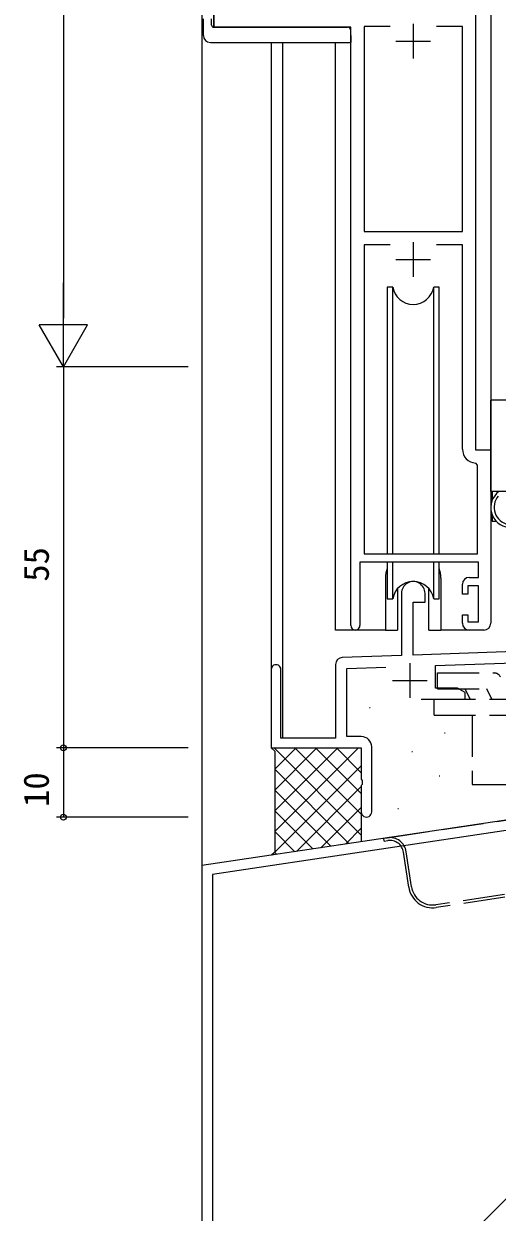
# Model space of a CAD drawing. Units: millimetres, scale not verified. Extents: x -594 to 539, y -420 to 386.
# Drawn here: x -484.5 to -416.1, y -258 to -86.5 of the extents above; entities that cross this region are included whole.
import ezdxf
from ezdxf.enums import TextEntityAlignment as Align

# ---------------------------------------------------------------- set-up
doc = ezdxf.new("R2010")
doc.units = ezdxf.units.MM
doc.header["$LTSCALE"] = 2
doc.linetypes.add('DASHED3', pattern=[4, 3, -1])
for name, color, linetype, lineweight in [('0-3_YKK_11', 7, 'Continuous', 9), ('0-4_YKK_12', 2, 'Continuous', 9), ('0-5_YKK_13', 4, 'Continuous', 9), ('0-7_YKK_D', 6, 'Continuous', 9), ('0-8_YSS_K', 3, 'Continuous', 9), ('0-9_YSS_KE', 3, 'Continuous', 9)]:
    doc.layers.add(name, color=color, linetype=linetype, lineweight=lineweight)
doc.styles.add('ＭＳ ゴシック', font='')
doc.styles.get('ＭＳ ゴシック').set_extended_font_data('MS Gothic')

msp = doc.modelspace()

# ---------------------------------------------------------------- linework, layer by layer
at = {"layer": '0-3_YKK_11'}
for p, q in [((-457.057, -86.965), (-457.057, -61.965)), ((-419.257, -81.965), (-419.257, -147.965)), ((-437.257, -86.965), (-457.057, -86.965)), ((-437.257, -173.315), (-437.257, -86.965)), ((-435.357, -86.865), (-435.357, -116.465)), ((-431.593, -86.865), (-435.357, -86.865)), ((-431.593, -86.865), (-435.357, -86.865)), ((-428.257, -86.465), (-428.257, -91.465)), ((-421.157, -86.865), (-424.92, -86.865)), ((-421.157, -116.465), (-421.157, -86.865)), ((-430.757, -88.965), (-425.757, -88.965)), ((-435.357, -116.465), (-421.157, -116.465)), ((-428.257, -117.965), (-428.257, -122.965)), ((-435.357, -118.365), (-435.357, -162.965)), ((-431.593, -118.365), (-435.357, -118.365)), ((-431.593, -118.365), (-435.357, -118.365)), ((-421.157, -118.365), (-424.92, -118.365)), ((-421.157, -147.865), (-421.157, -118.365)), ((-430.757, -120.465), (-425.757, -120.465)), ((-419.257, -147.965), (-417.057, -147.965)), ((-417.057, -147.965), (-417.057, -172.965)), ((-418.957, -150.163), (-419.244, -149.863)), ((-418.957, -162.965), (-418.957, -150.163)), ((-435.957, -164.165), (-435.957, -173.315)), ((-418.857, -164.165), (-435.957, -164.165)), ((-435.357, -162.965), (-418.957, -162.965)), ((-418.857, -166.365), (-418.857, -164.165)), ((-420.157, -166.365), (-418.857, -166.365)), ((-421.157, -168.765), (-421.157, -167.365)), ((-420.357, -167.565), (-420.357, -168.765)), ((-418.857, -167.565), (-420.357, -167.565)), ((-418.857, -172.765), (-418.857, -167.565)), ((-429.957, -168.665), (-429.957, -177.633)), ((-426.557, -169.965), (-426.557, -168.665)), ((-420.357, -168.765), (-421.157, -168.765)), ((-428.257, -169.965), (-426.557, -169.965)), ((-428.257, -177.574), (-428.257, -169.965)), ((-421.157, -171.765), (-420.357, -171.765)), ((-421.157, -172.965), (-421.157, -171.765)), ((-420.357, -171.765), (-420.357, -172.765)), ((-420.357, -172.765), (-418.857, -172.765)), ((-418.057, -173.965), (-420.157, -173.965)), ((-429.957, -177.633), (-438.492, -177.931)), ((-406.966, -176.83), (-428.257, -177.574)), ((-448.757, -179.665), (-448.757, -190.965)), ((-447.357, -189.565), (-447.357, -179.665)), ((-439.457, -178.931), (-439.457, -189.565)), ((-437.827, -179.539), (-432.189, -179.342)), ((-437.827, -189.335), (-437.827, -179.539)), ((-428.757, -178.765), (-428.757, -183.765)), ((-425.057, -179.093), (-406.91, -178.459)), ((-425.057, -182.335), (-425.057, -179.093)), ((-431.257, -181.265), (-426.257, -181.265)), ((-421.848, -182.335), (-425.057, -182.335)), ((-420.757, -182.965), (-421.848, -182.335)), ((-420.757, -183.965), (-420.757, -182.965)), ((-427.107, -183.965), (-420.757, -183.965)), ((-439.457, -189.565), (-447.357, -189.565)), ((-435.757, -189.335), (-437.827, -189.335)), ((-448.757, -190.965), (-435.757, -190.965)), ((-435.757, -190.965), (-435.757, -195.507)), ((-434.257, -200.215), (-434.257, -190.835)), ((-435.757, -195.507), (-435.637, -195.69)), ((-435.637, -196.24), (-435.757, -196.423)), ((-435.757, -196.423), (-435.757, -200.215)), ((-435.637, -195.69), (-435.637, -196.24))]:
    msp.add_line(p, q, dxfattribs=at)
for centre, radius, start, end in [((-419.157, -147.865), 2, 179.99998, 267.50807), ((-420.157, -167.365), 1, 90, 179.99998), ((-428.257, -168.665), 1.7, 359.99998, 180), ((-420.157, -172.965), 1, 180, 269.99998), ((-418.057, -172.965), 1, 270, 359.99998), ((-436.607, -173.315), 0.65, 179.99998, 0), ((-438.457, -178.931), 1, 91.99997, 179.99998), ((-448.057, -179.665), 0.7, 359.99998, 180), ((-435.757, -190.835), 1.5, 0, 89.99998), ((-435.007, -200.215), 0.75, 179.99998, 0)]:
    msp.add_arc(centre, radius, start, end, dxfattribs=at)
at = {"layer": '0-4_YKK_12'}
for p, q in [((-457.057, 25.722), (-457.057, -86.965)), ((-417.057, 25.722), (-417.057, -148.265)), ((-452.957, -86.965), (-457.057, -86.965)), ((-448.757, -89.152), (-448.757, -179.665)), ((-447.127, -89.152), (-447.127, -189.565)), ((-432.257, -166.465), (-432.257, -173.965)), ((-424.257, -166.465), (-424.257, -173.965)), ((-418.022, -173.965), (-424.257, -173.965))]:
    msp.add_line(p, q, dxfattribs=at)
msp.add_lwpolyline([(-432.257, -173.965), (-439.457, -173.965), (-439.457, -89.152)], dxfattribs=at)
for start, end in [(159.63586, 180), (0, 20.36412)]:
    msp.add_arc((-428.257, -166.465), 4, start, end, dxfattribs=at)
at = {"layer": '0-5_YKK_13'}
for p, q in [((-458.544, -88.153), (-458.544, -85.777)), ((-457.357, -86.665), (-457.357, -85.773)), ((-457.057, -86.965), (-437.757, -86.965)), ((-437.257, -88.153), (-437.257, -87.465)), ((-457.544, -89.152), (-437.257, -89.152)), ((-437.257, -88.153), (-437.257, -89.152)), ((-431.215, -162.965), (-431.215, -124.465)), ((-425.299, -162.965), (-425.299, -124.465)), ((-424.507, -124.465), (-425.299, -124.465)), ((-424.507, -162.965), (-424.507, -124.465)), ((-414.757, -140.765), (-417.052, -140.765)), ((-417.052, -153.965), (-417.052, -140.765)), ((-398.857, -153.965), (-417.052, -153.965)), ((-416.852, -153.965), (-416.852, -155.217)), ((-416.852, -157.355), (-416.852, -158.265)), ((-416.852, -158.265), (-416.272, -158.265)), ((-432.007, -164.165), (-432.007, -169.465)), ((-431.215, -169.465), (-431.215, -164.165)), ((-425.299, -169.465), (-425.299, -164.165)), ((-424.507, -169.465), (-424.507, -164.165)), ((-430.507, -167.981), (-430.507, -173.965)), ((-426.007, -173.965), (-426.007, -167.981)), ((-432.007, -169.465), (-431.215, -169.465)), ((-425.299, -169.465), (-424.507, -169.465)), ((-432.257, -173.965), (-430.507, -173.965)), ((-426.007, -173.965), (-424.257, -173.965))]:
    msp.add_line(p, q, dxfattribs=at)
at = {"layer": '0-5_YKK_13', "linetype": 'DASHED3'}
for p, q in [((-424.757, -182.465), (-424.757, -180.165)), ((-424.757, -180.165), (-416.573, -180.165)), ((-424.757, -182.465), (-417.622, -182.465)), ((-420.057, -183.965), (-420.757, -182.465)), ((-416.922, -183.965), (-417.622, -182.465)), ((-425.257, -186.265), (-425.257, -183.965)), ((-425.256, -183.965), (-390.981, -183.965)), ((-425.256, -186.265), (-390.257, -186.265)), ((-419.757, -186.265), (-419.757, -196.265)), ((-419.757, -196.265), (-399.757, -196.265)), ((-432.432, -204.42), (-431.937, -204.346)), ((-428.906, -211.071), (-429.663, -206.027)), ((-428.511, -211.012), (-429.267, -205.968)), ((-415.096, -212.134), (-424.985, -213.618)), ((-415.037, -212.53), (-424.926, -214.013))]:
    msp.add_line(p, q, dxfattribs=at)
at = {"layer": '0-5_YKK_13'}
msp.add_lwpolyline([(-431.215, -124.465), (-432.007, -124.465), (-432.007, -162.965)], dxfattribs=at)
at = {"layer": '0-5_YKK_13', "linetype": 'DASHED3'}
msp.add_lwpolyline([(-432.432, -204.42), (-432.491, -204.025), (-431.997, -203.951), (-385.517, -196.979)], dxfattribs=at)
at = {"layer": '0-5_YKK_13'}
for centre, radius, start, end in [((-457.057, -86.665), 0.3, 180, 270), ((-437.757, -87.465), 0.5, 0, 90), ((-457.544, -88.152), 1, 180, 269.99489), ((-428.257, -123.965), 3, 189.59798, 350.40582), ((-414.172, -156.286), 2.885, 126.45192, 263.90388), ((-414.087, -156.252), 2.504, 139.45805, 259.25217), ((-428.257, -169.965), 3, 9.59416, 170.4066)]:
    msp.add_arc(centre, radius, start, end, dxfattribs=at)
at = {"layer": '0-5_YKK_13', "linetype": 'DASHED3'}
for centre, radius, start, end in [((-416.573, -181.165), 1, 24.99483, 90), ((-431.641, -206.324), 2.4, 8.53, 98.53), ((-431.641, -206.324), 2, 8.53, 98.53), ((-425.445, -210.552), 3.5, 188.53, 278.53), ((-425.445, -210.552), 3.1, 188.53, 278.53)]:
    msp.add_arc(centre, radius, start, end, dxfattribs=at)
at = {"layer": '0-7_YKK_D'}
for p, q in [((-478.757, 166.403), (-478.757, -128.965)), ((-478.757, -135.965), (-478.757, -123.841)), ((-475.257, -129.903), (-482.257, -129.903)), ((-478.757, -135.965), (-482.257, -129.903)), ((-478.757, -135.965), (-475.257, -129.903)), ((-460.757, -135.965), (-479.757, -135.965)), ((-460.757, -135.965), (-479.757, -135.965)), ((-478.757, -135.965), (-478.757, -190.965)), ((-460.756, -190.965), (-479.757, -190.965)), ((-460.757, -190.965), (-479.757, -190.965)), ((-478.757, -190.965), (-478.757, -200.965)), ((-460.756, -200.965), (-479.757, -200.965))]:
    msp.add_line(p, q, dxfattribs=at)
for centre in [(-478.757, -190.965), (-478.757, -190.965), (-478.757, -200.965)]:
    msp.add_circle(centre, 0.425, dxfattribs=at)
at = {"layer": '0-8_YSS_K'}
for p, q in [((-458.757, 25.722), (-458.757, -207.965)), ((-434.59, -185.143), (-434.49, -185.143)), ((-423.743, -188.782), (-423.643, -188.782)), ((-448.757, -190.965), (-448.257, -191.465)), ((-448.257, -191.06), (-448.162, -190.965)), ((-448.257, -194.06), (-445.162, -190.965)), ((-448.257, -197.06), (-442.162, -190.965)), ((-448.257, -200.06), (-439.162, -190.965)), ((-448.257, -203.06), (-436.162, -190.965)), ((-435.757, -203.56), (-448.257, -191.06)), ((-448.257, -191.465), (-448.257, -205.965)), ((-435.757, -200.56), (-445.351, -190.965)), ((-435.757, -197.56), (-442.351, -190.965)), ((-435.757, -194.56), (-439.351, -190.965)), ((-428.469, -191.491), (-428.369, -191.491)), ((-448.645, -206.448), (-435.757, -193.56)), ((-360.257, -194.707), (-457.257, -209.257)), ((-437.535, -204.782), (-448.257, -194.06)), ((-424.522, -194.989), (-424.422, -194.989)), ((-440.143, -205.173), (-448.257, -197.06)), ((-445.116, -205.919), (-435.757, -196.56)), ((-442.752, -205.564), (-448.257, -200.06)), ((-441.586, -205.389), (-435.757, -199.56)), ((-435.757, -200.215), (-435.757, -204.515)), ((-430.488, -199.711), (-430.388, -199.711)), ((-360.257, -201.47), (-457.257, -298.47)), ((-445.361, -205.956), (-448.257, -203.06)), ((-438.057, -204.86), (-435.757, -202.56)), ((-448.257, -205.965), (-448.757, -206.465)), ((-447.969, -206.347), (-448.304, -206.012)), ((-457.257, -209.257), (-457.257, -307.465))]:
    msp.add_line(p, q, dxfattribs=at)
at = {"layer": '0-9_YSS_KE'}
for p, q in [((-358.757, -192.965), (-458.757, -207.965)), ((-458.757, -207.965), (-458.757, -305.965))]:
    msp.add_line(p, q, dxfattribs=at)

# ---------------------------------------------------------------- texts
at = {"layer": '0-7_YKK_D', "color": 4, "style": 'ＭＳ ゴシック'}
for s, p in [('55', (-479.757, -166.985)), ('10', (-479.757, -199.485))]:
    msp.add_text(s, height=3.666, rotation=90, dxfattribs=at).set_placement(p, align=Align.BOTTOM_LEFT)

doc.saveas('drawing.dxf')
